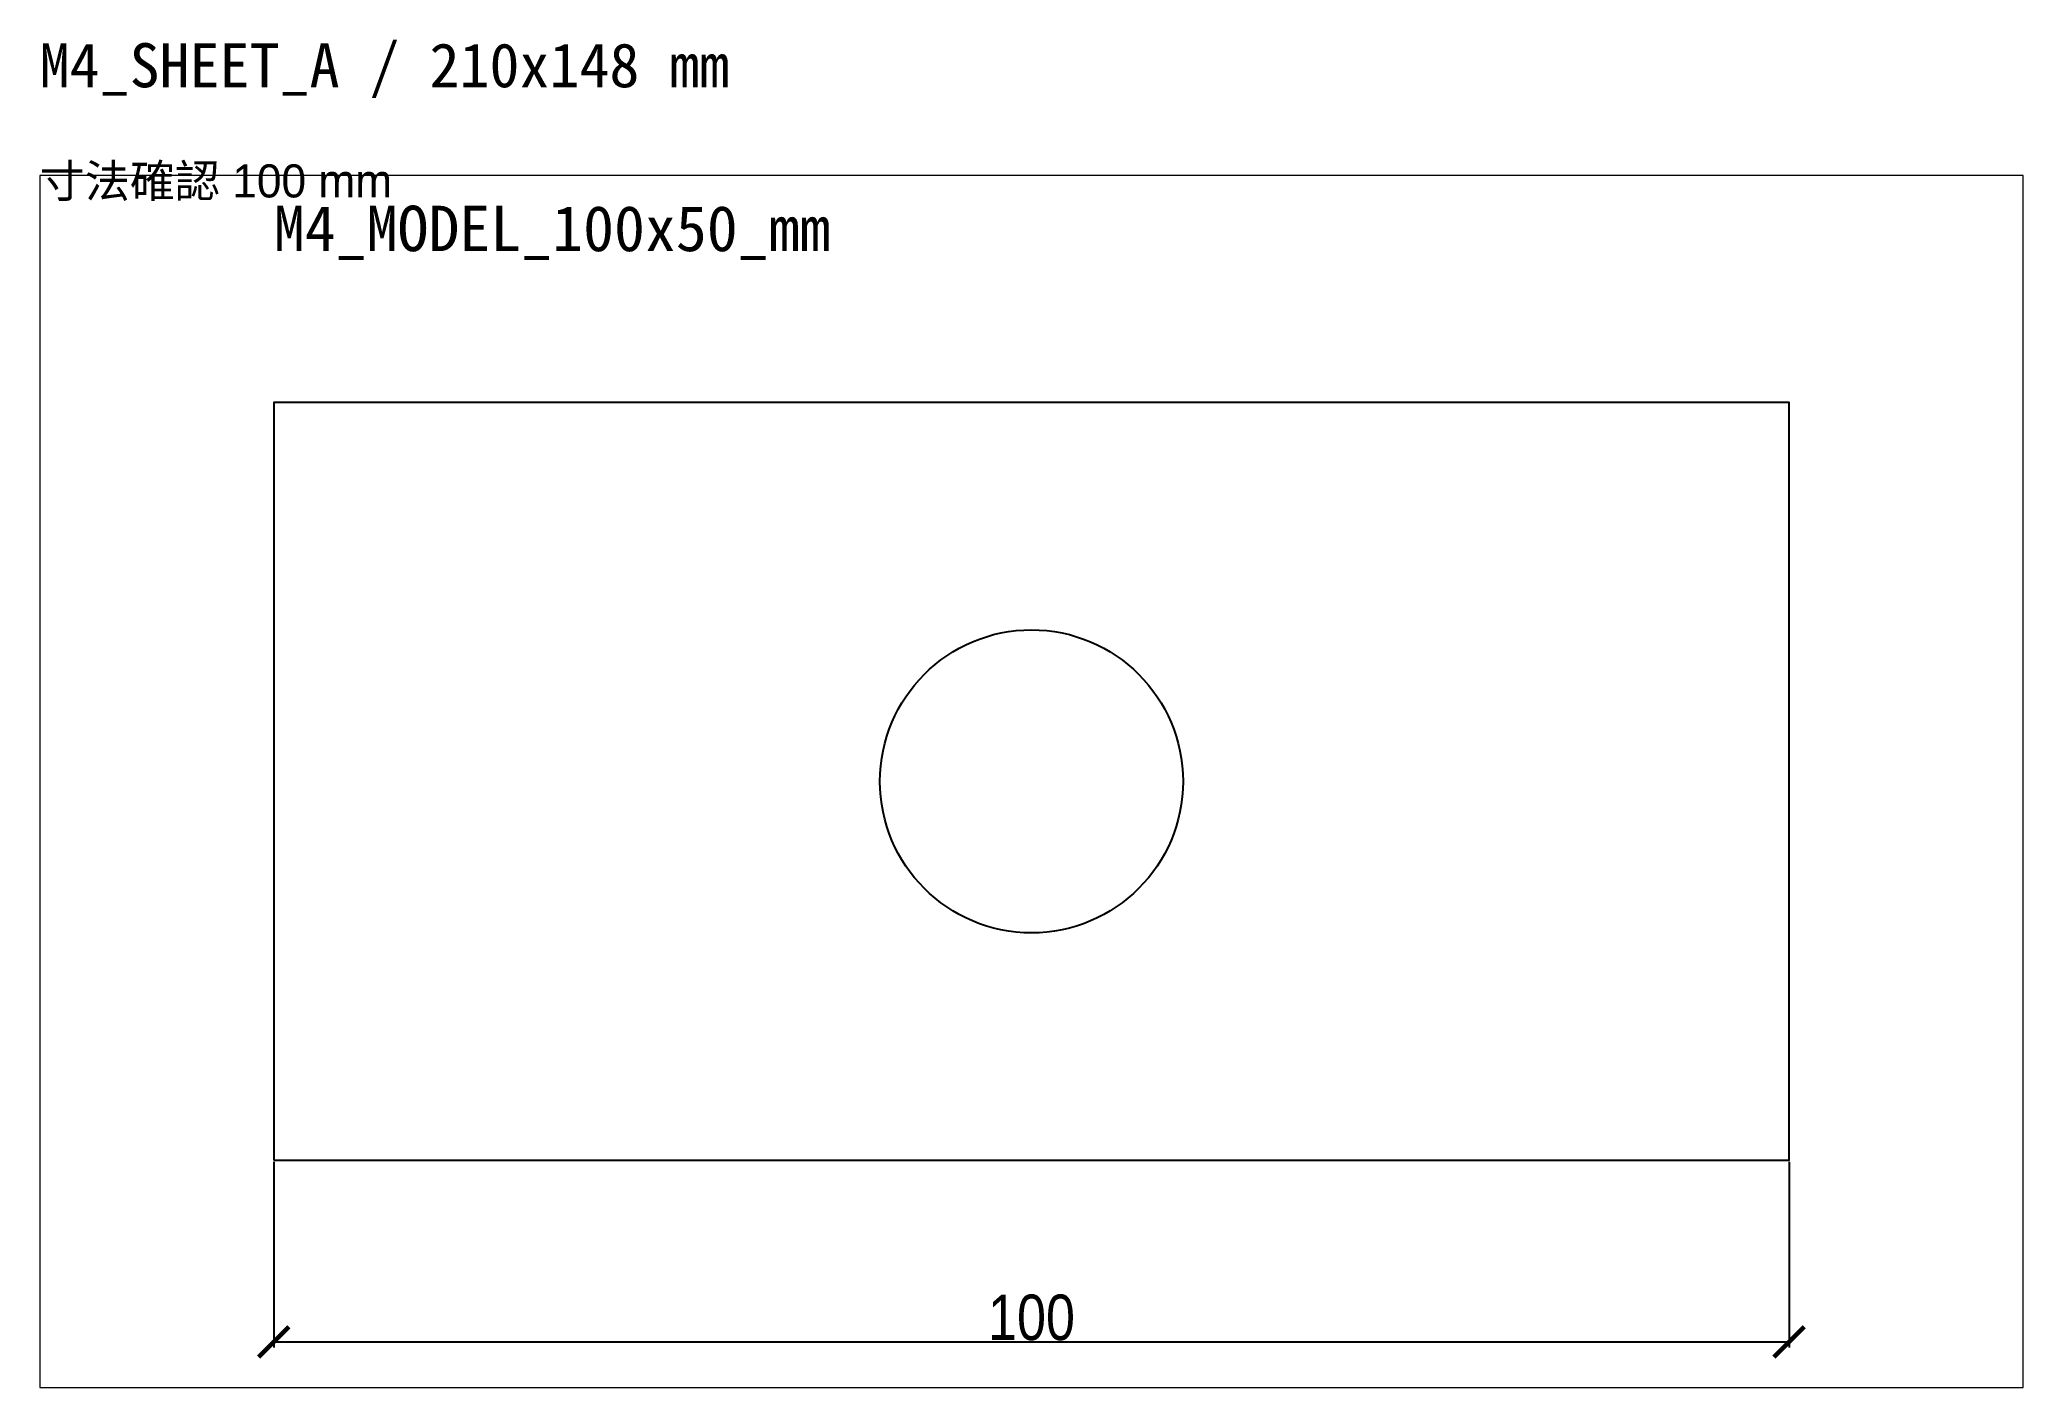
# Paper-space layout 'M4_SHEET_A' of a CAD drawing. Header units: millimetres. Extents: x 15 to 195, y 17 to 139.
# The model-space entities are those that its viewports show. They can reach past a viewport. Long polylines and large blocks are cut down to what shows.
import ezdxf

# ---------------------------------------------------------------- set-up
doc = ezdxf.new("R2010")
doc.units = ezdxf.units.MM
doc.layers.get('0').update_dxf_attribs({"color": 1})
for name, color, linetype in [('M4_DIMENSION', 1, 'Continuous'), ('M4_JAPANESE', 1, 'Continuous'), ('M4_MODEL', 1, 'Continuous')]:
    doc.layers.add(name, color=color, linetype=linetype)
doc.styles.add('M4_JAPANESE', font='TakaoPGothic.ttf')
doc.styles.add('OpenSansCondensed-Light', font='OpenSansCondensed-Light.ttf')
doc.dimstyles.new('EZDXF', dxfattribs={"dimtxt": 0.25, "dimasz": 0.175, "dimexe": 0.375, "dimexo": 0.125, "dimgap": 0.1, "dimtad": 1, "dimzin": 12, "dimdsep": 46, "dimtxsty": 'OpenSansCondensed-Light', "dimblk": 'ARCHTICK', "dimcen": 2.5, "dimazin": 3, "dimtfac": 0.5, "dimtmove": 2, "dimatfit": 3})

# ---------------------------------------------------------------- blocks, each defined once
blk = doc.blocks.new('_ARCHTICK')
at = {"color": 0, "linetype": 'BYBLOCK', "const_width": 0.15}
blk.add_lwpolyline([(-0.5, -0.5), (0.5, 0.5)], dxfattribs=at)

msp = doc.modelspace()

# ---------------------------------------------------------------- linework, layer by layer
at = {"layer": 'M4_MODEL'}
msp.add_lwpolyline([(0, 0), (100, 0), (100, 50), (0, 50)], close=True, dxfattribs=at)
msp.add_circle((50, 25), 10, dxfattribs=at)

# ---------------------------------------------------------------- texts
msp.add_text('M4_MODEL_100x50_mm', height=3).set_placement((0, 60))

# ---------------------------------------------------------------- dimensions: what is measured, and where the dimension line sits
at = {"layer": 'M4_DIMENSION'}
msp.add_linear_dim(base=(0, -12), p1=(0, 0), p2=(100, 0), dimstyle='EZDXF', override={"dimtxt": 3, "dimasz": 2, "dimdec": 1}, dxfattribs=at).render()

psp = doc.layouts.new('M4_SHEET_A')

# ---------------------------------------------------------------- texts
psp.add_text('M4_SHEET_A / 210x148 mm', height=4).set_placement((15, 135))
at = {"layer": 'M4_JAPANESE', "style": 'M4_JAPANESE'}
psp.add_text('寸法確認 100 mm', height=3, dxfattribs=at).set_placement((15, 125))

# ---------------------------------------------------------------- viewports
at = {"layer": 'VIEWPORTS'}
psp.add_viewport(center=(105, 72), size=(180, 110), view_center_point=(50, 25), view_height=80, dxfattribs=at)

doc.saveas('drawing.dxf')
